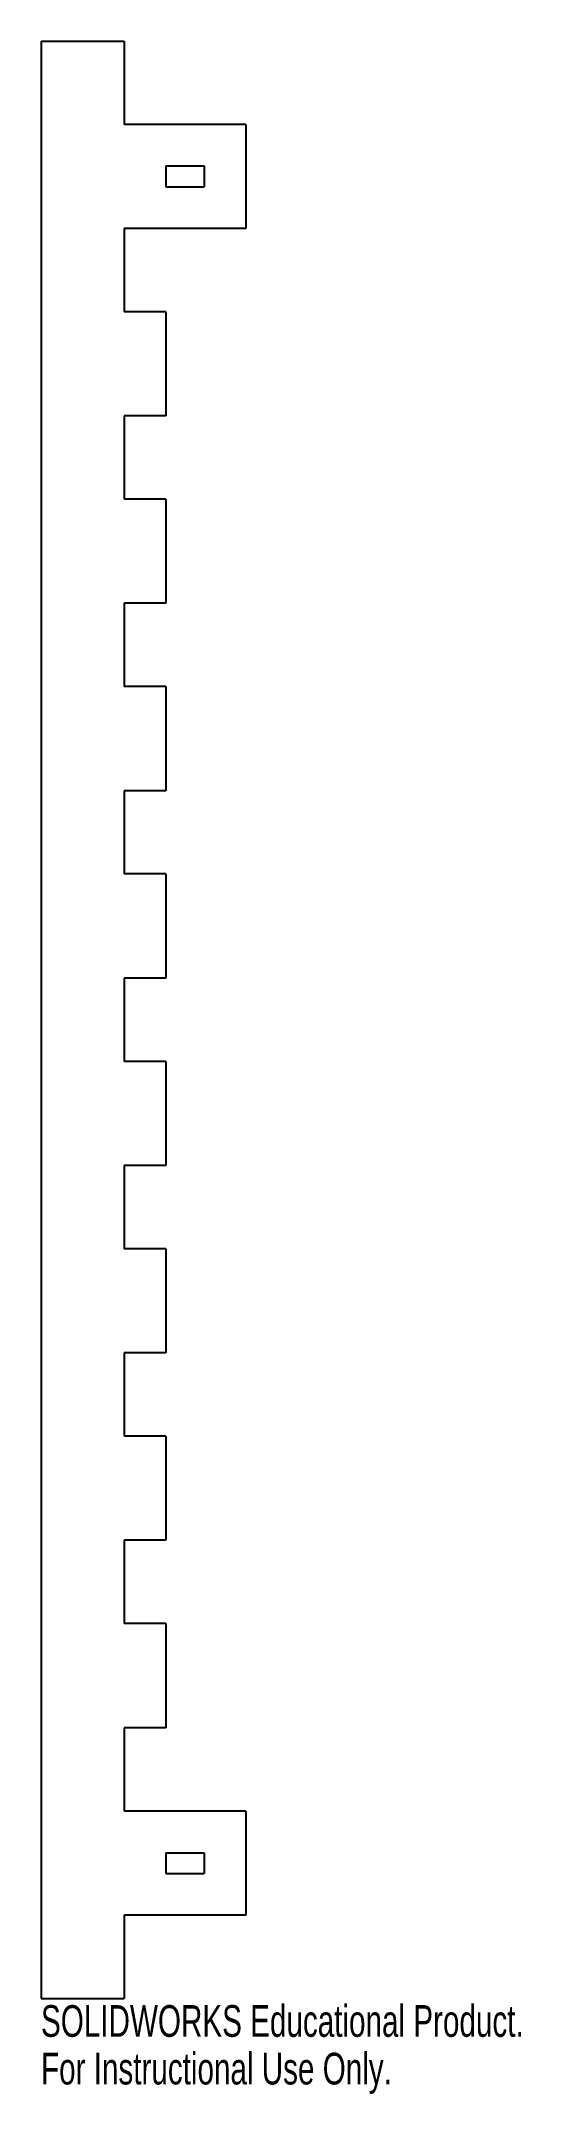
# Model space of a CAD drawing. Header units: inches. Extents: x -0.4 to 2.5, y -6.4 to 5.9.
import ezdxf

# ---------------------------------------------------------------- set-up
doc = ezdxf.new("R2010")
doc.units = ezdxf.units.IN
doc.header["$MEASUREMENT"] = 0
doc.styles.add('SLDTEXTSTYLE0', font='TXT', dxfattribs={"width": 0.7})

msp = doc.modelspace()

# ---------------------------------------------------------------- linework, layer by layer
at = {"color": 7, "linetype": 'Continuous', "lineweight": 25}
for p, q in [((-0.375, 5.875), (-0.375, -5.875)), ((-0.375, 5.875), (0.125, 5.875)), ((0.125, 5.875), (0.125, 5.375)), ((0.855, 5.375), (0.125, 5.375)), ((0.855, 5.375), (0.855, 4.75)), ((0.375, 5.125), (0.605, 5.125)), ((0.375, 5.125), (0.375, 5)), ((0.605, 5.125), (0.605, 5)), ((0.375, 5), (0.605, 5)), ((0.855, 4.75), (0.125, 4.75)), ((0.125, 4.75), (0.125, 4.25)), ((0.375, 4.25), (0.125, 4.25)), ((0.375, 4.25), (0.375, 3.625)), ((0.375, 3.625), (0.125, 3.625)), ((0.125, 3.625), (0.125, 3.125)), ((0.375, 3.125), (0.125, 3.125)), ((0.375, 3.125), (0.375, 2.5)), ((0.375, 2.5), (0.125, 2.5)), ((0.125, 2.5), (0.125, 2)), ((0.375, 2), (0.125, 2)), ((0.375, 2), (0.375, 1.375)), ((0.375, 1.375), (0.125, 1.375)), ((0.125, 1.375), (0.125, 0.875)), ((0.375, 0.875), (0.125, 0.875)), ((0.375, 0.875), (0.375, 0.25)), ((0.375, 0.25), (0.125, 0.25)), ((0.125, 0.25), (0.125, -0.25)), ((0.375, -0.25), (0.125, -0.25)), ((0.375, -0.25), (0.375, -0.875)), ((0.375, -0.875), (0.125, -0.875)), ((0.125, -0.875), (0.125, -1.375)), ((0.375, -1.375), (0.125, -1.375)), ((0.375, -1.375), (0.375, -2)), ((0.375, -2), (0.125, -2)), ((0.125, -2), (0.125, -2.5)), ((0.375, -2.5), (0.125, -2.5)), ((0.375, -2.5), (0.375, -3.125)), ((0.375, -3.125), (0.125, -3.125)), ((0.125, -3.125), (0.125, -3.625)), ((0.375, -3.625), (0.125, -3.625)), ((0.375, -3.625), (0.375, -4.25)), ((0.375, -4.25), (0.125, -4.25)), ((0.125, -4.25), (0.125, -4.75)), ((0.855, -4.75), (0.125, -4.75)), ((0.855, -4.75), (0.855, -5.375)), ((0.375, -5), (0.605, -5)), ((0.375, -5), (0.375, -5.125)), ((0.605, -5), (0.605, -5.125)), ((0.375, -5.125), (0.605, -5.125)), ((0.855, -5.375), (0.125, -5.375)), ((0.125, -5.375), (0.125, -5.875)), ((-0.375, -5.875), (0.125, -5.875))]:
    msp.add_line(p, q, dxfattribs=at)

# ---------------------------------------------------------------- texts
at = {"color": 7, "linetype": 'Continuous', "char_height": 0.1903, "attachment_point": 1, "style": 'SLDTEXTSTYLE0'}
for s, insert in [('SOLIDWORKS Educational Product.', (-0.375, -5.915)), ('For Instructional Use Only.', (-0.375, -6.201))]:
    msp.add_mtext(s, dxfattribs=dict(at, insert=insert))

doc.saveas('drawing.dxf')
